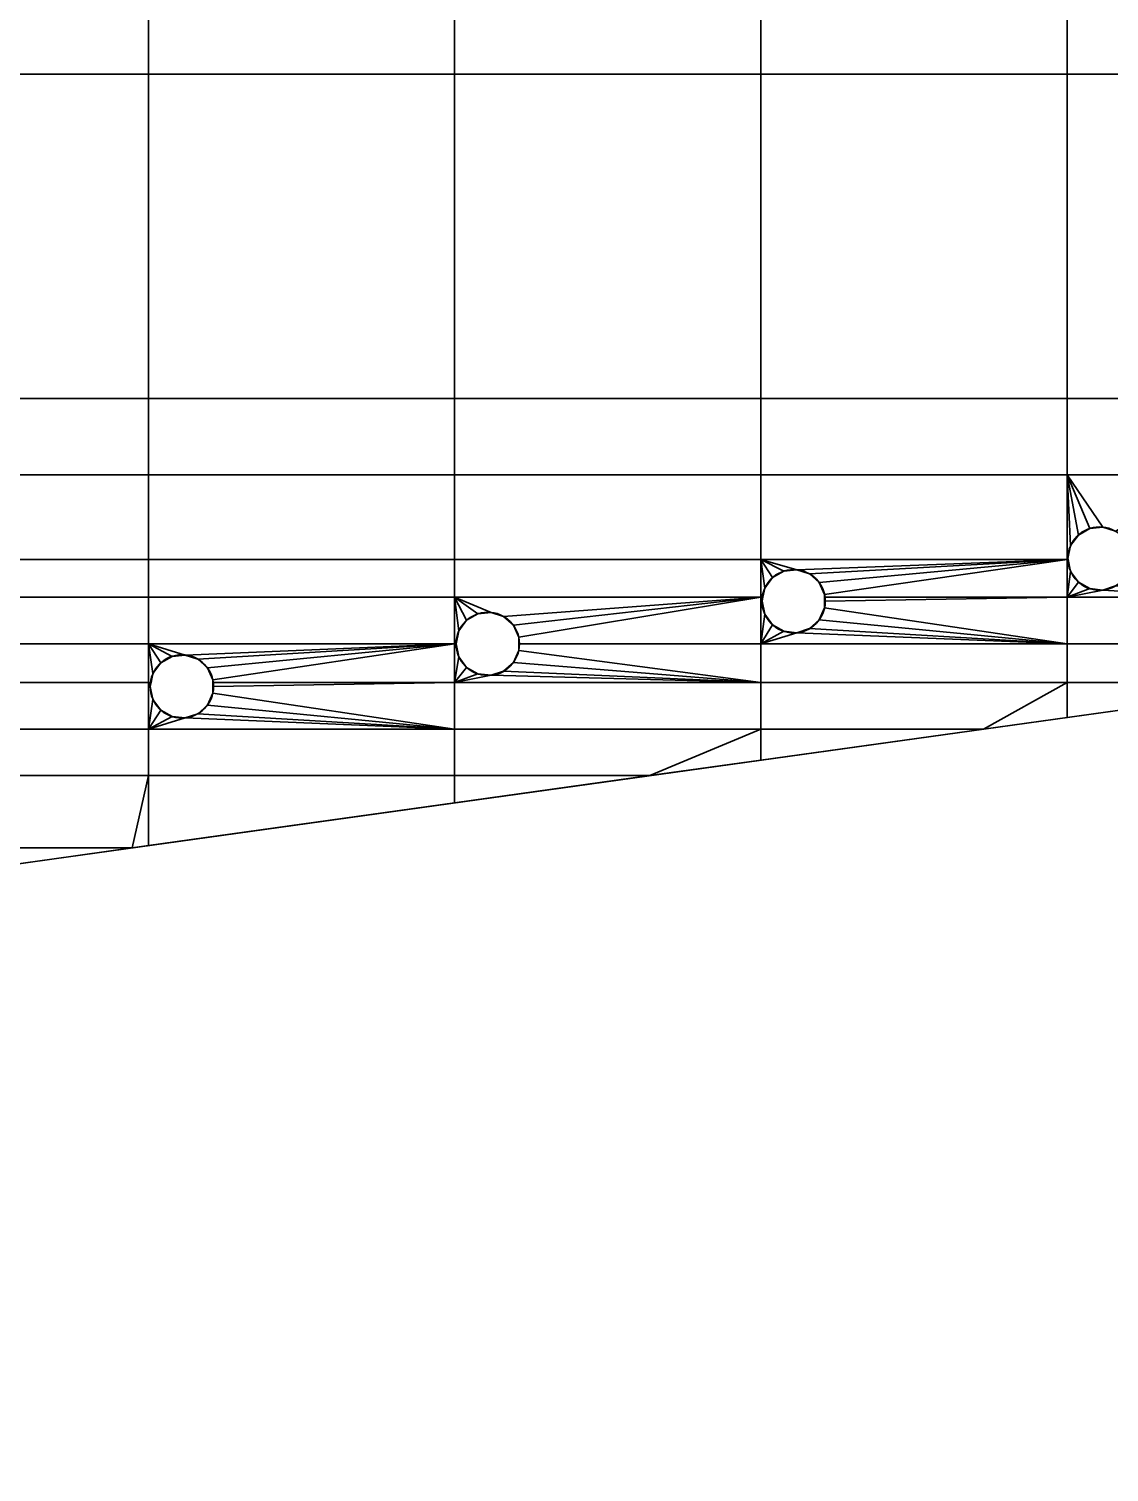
# Model space of a CAD drawing. Header units: millimetres. Extents: x 0 to 430, y 0 to 190.
# Drawn here: x 284.8 to 354.7, y 0.2 to 93.7 of the extents above; entities that cross this region are included whole.
import ezdxf

# ---------------------------------------------------------------- set-up
doc = ezdxf.new("R2010")
doc.units = ezdxf.units.MM
doc.layers.add('1', color=7, linetype='Continuous', true_color=0xffffff)

# ---------------------------------------------------------------- blocks, each defined once
blk = doc.blocks.new('UG_SURFACE_001')
at = {"layer": '1', "color": 252, "linetype": 'Continuous', "lineweight": 35}
for points in [[(292.497337, 95.571034, 3.5), (282.843173, 95.571034, 3.5), (282.843173, 90.742782, 3.5), (292.497337, 90.742782, 3.5)], [(292.497337, 90.742782, 1.5), (282.843173, 90.742782, 1.5), (282.843173, 95.571034, 1.5), (292.497337, 95.571034, 1.5)], [(312.326968, 95.571034, 3.5), (292.497337, 95.571034, 3.5), (292.497337, 90.742782, 3.5), (312.326968, 90.742782, 3.5)], [(312.326968, 90.742782, 1.5), (292.497337, 90.742782, 1.5), (292.497337, 95.571034, 1.5), (312.326968, 95.571034, 1.5)], [(332.156628, 95.571034, 3.5), (312.326968, 95.571034, 3.5), (312.326968, 90.742782, 3.5), (332.156628, 90.742782, 3.5)], [(332.156628, 90.742782, 1.5), (312.326968, 90.742782, 1.5), (312.326968, 95.571034, 1.5), (332.156628, 95.571034, 1.5)], [(351.986259, 95.571034, 3.5), (332.156628, 95.571034, 3.5), (332.156628, 90.742782, 3.5), (351.986259, 90.742782, 3.5)], [(351.986259, 90.742782, 1.5), (332.156628, 90.742782, 1.5), (332.156628, 95.571034, 1.5), (351.986259, 95.571034, 1.5)], [(361.911714, 95.571034, 3.5), (351.986259, 95.571034, 3.5), (351.986259, 90.742782, 3.5), (361.911714, 90.742782, 3.5)], [(361.911714, 90.742782, 1.5), (351.986259, 90.742782, 1.5), (351.986259, 95.571034, 1.5), (361.911714, 95.571034, 1.5)], [(292.497337, 90.742782, 3.5), (282.843173, 90.742782, 3.5), (282.843173, 69.739752, 3.5), (292.497337, 69.739752, 3.5)], [(292.497337, 69.739752, 1.5), (282.843173, 69.739752, 1.5), (282.843173, 90.742782, 1.5), (292.497337, 90.742782, 1.5)], [(312.326968, 90.742782, 3.5), (292.497337, 90.742782, 3.5), (292.497337, 69.739752, 3.5), (312.326968, 69.739752, 3.5)], [(312.326968, 69.739752, 1.5), (292.497337, 69.739752, 1.5), (292.497337, 90.742782, 1.5), (312.326968, 90.742782, 1.5)], [(332.156628, 90.742782, 3.5), (312.326968, 90.742782, 3.5), (312.326968, 69.739752, 3.5), (332.156628, 69.739752, 3.5)], [(332.156628, 69.739752, 1.5), (312.326968, 69.739752, 1.5), (312.326968, 90.742782, 1.5), (332.156628, 90.742782, 1.5)], [(351.986259, 90.742782, 3.5), (332.156628, 90.742782, 3.5), (332.156628, 69.739752, 3.5), (351.986259, 69.739752, 3.5)], [(351.986259, 69.739752, 1.5), (332.156628, 69.739752, 1.5), (332.156628, 90.742782, 1.5), (351.986259, 90.742782, 1.5)], [(361.911714, 90.742782, 3.5), (351.986259, 90.742782, 3.5), (351.986259, 69.739752, 3.5), (361.911714, 69.739752, 3.5)], [(361.911714, 69.739752, 1.5), (351.986259, 69.739752, 1.5), (351.986259, 90.742782, 1.5), (361.911714, 90.742782, 1.5)], [(292.497337, 69.739752, 3.5), (282.843173, 69.739752, 3.5), (282.843173, 64.802021, 3.5), (292.497337, 64.802021, 3.5)], [(292.497337, 64.802021, 1.5), (282.843173, 64.802021, 1.5), (282.843173, 69.739752, 1.5), (292.497337, 69.739752, 1.5)], [(312.326968, 69.739752, 3.5), (292.497337, 69.739752, 3.5), (292.497337, 64.802021, 3.5), (312.326968, 64.802021, 3.5)], [(312.326968, 64.802021, 1.5), (292.497337, 64.802021, 1.5), (292.497337, 69.739752, 1.5), (312.326968, 69.739752, 1.5)], [(332.156628, 69.739752, 3.5), (312.326968, 69.739752, 3.5), (312.326968, 64.802021, 3.5), (332.156628, 64.802021, 3.5)], [(332.156628, 64.802021, 1.5), (312.326968, 64.802021, 1.5), (312.326968, 69.739752, 1.5), (332.156628, 69.739752, 1.5)], [(351.986259, 69.739752, 3.5), (332.156628, 69.739752, 3.5), (332.156628, 64.802021, 3.5), (351.986259, 64.802021, 3.5)], [(351.986259, 64.802021, 1.5), (332.156628, 64.802021, 1.5), (332.156628, 69.739752, 1.5), (351.986259, 69.739752, 1.5)], [(361.911714, 69.739752, 3.5), (351.986259, 69.739752, 3.5), (351.986259, 64.802021, 3.5), (361.911714, 64.802021, 3.5)], [(361.911714, 64.802021, 1.5), (351.986259, 64.802021, 1.5), (351.986259, 69.739752, 1.5), (361.911714, 69.739752, 1.5)], [(292.497337, 64.802021, 3.5), (282.843173, 64.802021, 3.5), (282.843173, 59.30049, 3.5), (292.497337, 59.30049, 3.5)], [(292.497337, 59.30049, 1.5), (282.843173, 59.30049, 1.5), (282.843173, 64.802021, 1.5), (292.497337, 64.802021, 1.5)], [(312.326968, 64.802021, 3.5), (292.497337, 64.802021, 3.5), (292.497337, 59.30049, 3.5), (312.326968, 59.30049, 3.5)], [(312.326968, 59.30049, 1.5), (292.497337, 59.30049, 1.5), (292.497337, 64.802021, 1.5), (312.326968, 64.802021, 1.5)], [(332.156628, 64.802021, 3.5), (312.326968, 64.802021, 3.5), (312.326968, 59.30049, 3.5), (332.156628, 59.30049, 3.5)], [(332.156628, 59.30049, 1.5), (312.326968, 59.30049, 1.5), (312.326968, 64.802021, 1.5), (332.156628, 64.802021, 1.5)], [(351.986259, 64.802021, 3.5), (332.156628, 64.802021, 3.5), (332.156628, 59.30049, 3.5), (351.986259, 59.30049, 3.5)], [(351.986259, 59.30049, 1.5), (332.156628, 59.30049, 1.5), (332.156628, 64.802021, 1.5), (351.986259, 64.802021, 1.5)], [(351.986259, 64.802021, 3.5), (353.455335, 61.322983, 3.5), (354.303122, 61.412089, 3.5)], [(351.986259, 64.802021, 3.5), (352.216065, 60.207129, 3.5), (352.717102, 60.896765, 3.5)], [(354.303122, 61.412089, 3.5), (355.113834, 61.14867, 3.5), (361.911714, 64.802021, 3.5), (351.986259, 64.802021, 3.5)], [(351.986259, 64.802021, 3.5), (351.986259, 59.30049, 3.5), (352.038831, 59.373319, 3.5), (352.216065, 60.207129, 3.5)], [(352.717102, 60.896765, 3.5), (353.455335, 61.322983, 3.5), (351.986259, 64.802021, 3.5)], [(351.986259, 64.802021, 1.5), (353.455335, 61.322983, 1.5), (352.717102, 60.896765, 1.5)], [(351.986259, 64.802021, 1.5), (361.911714, 64.802021, 1.5), (355.113834, 61.14867, 1.5), (354.303122, 61.412089, 1.5)], [(352.717102, 60.896765, 1.5), (352.216065, 60.207129, 1.5), (351.986259, 64.802021, 1.5)], [(354.303122, 61.412089, 1.5), (353.455335, 61.322983, 1.5), (351.986259, 64.802021, 1.5)], [(352.216065, 60.207129, 1.5), (352.038831, 59.373319, 1.5), (351.986259, 59.30049, 1.5), (351.986259, 64.802021, 1.5)], [(352.717102, 60.896765, 1.5), (352.717102, 60.896765, 3.5), (352.216065, 60.207129, 3.5), (352.216065, 60.207129, 1.5)], [(353.455335, 61.322983, 1.5), (353.455335, 61.322983, 3.5), (352.717102, 60.896765, 3.5), (352.717102, 60.896765, 1.5)], [(354.303122, 61.412089, 1.5), (354.303122, 61.412089, 3.5), (353.455335, 61.322983, 3.5), (353.455335, 61.322983, 1.5)], [(355.113834, 61.14867, 1.5), (355.113834, 61.14867, 3.5), (354.303122, 61.412089, 3.5), (354.303122, 61.412089, 1.5)], [(352.216065, 60.207129, 1.5), (352.216065, 60.207129, 3.5), (352.038831, 59.373319, 3.5), (352.038831, 59.373319, 1.5)], [(292.497337, 59.30049, 3.5), (282.843173, 59.30049, 3.5), (282.843173, 56.87429, 3.5), (292.497337, 56.87429, 3.5)], [(292.497337, 56.87429, 1.5), (282.843173, 56.87429, 1.5), (282.843173, 59.30049, 1.5), (292.497337, 59.30049, 1.5)], [(312.326968, 59.30049, 3.5), (292.497337, 59.30049, 3.5), (292.497337, 56.87429, 3.5), (312.326968, 56.87429, 3.5)], [(312.326968, 56.87429, 1.5), (292.497337, 56.87429, 1.5), (292.497337, 59.30049, 1.5), (312.326968, 59.30049, 1.5)], [(332.156628, 59.30049, 3.5), (312.326968, 59.30049, 3.5), (312.326968, 56.87429, 3.5), (332.156628, 56.87429, 3.5)], [(332.156628, 56.87429, 1.5), (312.326968, 56.87429, 1.5), (312.326968, 59.30049, 1.5), (332.156628, 59.30049, 1.5)], [(351.986259, 59.30049, 3.5), (332.156628, 59.30049, 3.5), (334.49477, 58.650058, 3.5)], [(332.156628, 59.30049, 3.5), (333.646983, 58.560953, 3.5), (334.49477, 58.650058, 3.5)], [(332.156628, 59.30049, 3.5), (332.407713, 57.445098, 3.5), (332.90875, 58.134735, 3.5)], [(332.156628, 59.30049, 3.5), (332.156628, 56.87429, 3.5), (332.286388, 56.87429, 3.5), (332.407713, 57.445098, 3.5)], [(332.90875, 58.134735, 3.5), (333.646983, 58.560953, 3.5), (332.156628, 59.30049, 3.5)], [(332.156628, 59.30049, 1.5), (333.646983, 58.560953, 1.5), (332.90875, 58.134735, 1.5)], [(334.49477, 58.650058, 1.5), (332.156628, 59.30049, 1.5), (351.986259, 59.30049, 1.5)], [(332.90875, 58.134735, 1.5), (332.407713, 57.445098, 1.5), (332.156628, 59.30049, 1.5)], [(334.49477, 58.650058, 1.5), (333.646983, 58.560953, 1.5), (332.156628, 59.30049, 1.5)], [(332.407713, 57.445098, 1.5), (332.286388, 56.87429, 1.5), (332.156628, 56.87429, 1.5), (332.156628, 59.30049, 1.5)], [(334.49477, 58.650058, 3.5), (335.305482, 58.386639, 3.5), (351.986259, 59.30049, 3.5)], [(351.986259, 59.30049, 1.5), (335.305482, 58.386639, 1.5), (334.49477, 58.650058, 1.5)], [(335.305482, 58.386639, 3.5), (335.93896, 57.816248, 3.5), (351.986259, 59.30049, 3.5)], [(351.986259, 59.30049, 1.5), (335.93896, 57.816248, 1.5), (335.305482, 58.386639, 1.5)], [(351.986259, 59.30049, 3.5), (335.93896, 57.816248, 3.5), (336.285681, 57.037506, 3.5)], [(336.285681, 57.037506, 1.5), (335.93896, 57.816248, 1.5), (351.986259, 59.30049, 1.5)], [(336.285681, 57.037506, 3.5), (336.285681, 56.87429, 3.5), (351.986259, 56.87429, 3.5), (351.986259, 59.30049, 3.5)], [(351.986259, 59.30049, 1.5), (351.986259, 56.87429, 1.5), (336.302817, 56.87429, 1.5), (336.285681, 57.037506, 1.5)], [(351.986259, 59.30049, 3.5), (352.054328, 59.30049, 3.5), (352.038831, 59.373319, 3.5)], [(352.038831, 59.373319, 1.5), (352.054328, 59.30049, 1.5), (351.986259, 59.30049, 1.5)], [(352.216065, 58.53951, 3.5), (352.054328, 59.30049, 3.5), (351.986259, 59.30049, 3.5), (351.986259, 56.87429, 3.5)], [(351.986259, 56.87429, 1.5), (351.986259, 59.30049, 1.5), (352.054328, 59.30049, 1.5), (352.216065, 58.53951, 1.5)], [(352.054328, 59.30049, 1.5), (352.038831, 59.373319, 1.5), (352.038831, 59.373319, 3.5), (352.054328, 59.30049, 3.5)], [(352.054328, 59.30049, 3.5), (352.216065, 58.53951, 3.5), (352.216065, 58.53951, 1.5), (352.054328, 59.30049, 1.5)], [(332.90875, 58.134735, 1.5), (332.90875, 58.134735, 3.5), (332.407713, 57.445098, 3.5), (332.407713, 57.445098, 1.5)], [(333.646983, 58.560953, 1.5), (333.646983, 58.560953, 3.5), (332.90875, 58.134735, 3.5), (332.90875, 58.134735, 1.5)], [(334.49477, 58.650058, 1.5), (334.49477, 58.650058, 3.5), (333.646983, 58.560953, 3.5), (333.646983, 58.560953, 1.5)], [(335.305482, 58.386639, 1.5), (335.305482, 58.386639, 3.5), (334.49477, 58.650058, 3.5), (334.49477, 58.650058, 1.5)], [(335.93896, 57.816248, 1.5), (335.93896, 57.816248, 3.5), (335.305482, 58.386639, 3.5), (335.305482, 58.386639, 1.5)], [(352.717102, 57.849873, 3.5), (352.216065, 58.53951, 3.5), (351.986259, 56.87429, 3.5)], [(351.986259, 56.87429, 1.5), (352.216065, 58.53951, 1.5), (352.717102, 57.849873, 1.5)], [(352.216065, 58.53951, 1.5), (352.216065, 58.53951, 3.5), (352.717102, 57.849873, 3.5), (352.717102, 57.849873, 1.5)], [(332.286388, 56.87429, 1.5), (332.407713, 57.445098, 1.5), (332.407713, 57.445098, 3.5), (332.286388, 56.87429, 3.5)], [(336.285681, 57.037506, 1.5), (336.285681, 57.037506, 3.5), (335.93896, 57.816248, 3.5), (335.93896, 57.816248, 1.5)], [(336.302817, 56.87429, 1.5), (336.285681, 56.87429, 3.5), (336.285681, 57.037506, 3.5)], [(336.285681, 57.037506, 3.5), (336.285681, 57.037506, 1.5), (336.302817, 56.87429, 1.5)], [(351.986259, 56.87429, 3.5), (353.455335, 57.423651, 3.5), (352.717102, 57.849873, 3.5)], [(352.717102, 57.849873, 1.5), (353.455335, 57.423651, 1.5), (351.986259, 56.87429, 1.5)], [(354.303122, 57.33455, 3.5), (353.455335, 57.423651, 3.5), (351.986259, 56.87429, 3.5)], [(351.986259, 56.87429, 1.5), (353.455335, 57.423651, 1.5), (354.303122, 57.33455, 1.5)], [(351.986259, 56.87429, 3.5), (361.911714, 56.87429, 3.5), (354.303122, 57.33455, 3.5)], [(354.303122, 57.33455, 1.5), (361.911714, 56.87429, 1.5), (351.986259, 56.87429, 1.5)], [(352.717102, 57.849873, 1.5), (352.717102, 57.849873, 3.5), (353.455335, 57.423651, 3.5), (353.455335, 57.423651, 1.5)], [(353.455335, 57.423651, 1.5), (353.455335, 57.423651, 3.5), (354.303122, 57.33455, 3.5), (354.303122, 57.33455, 1.5)], [(361.911714, 56.87429, 3.5), (355.113834, 57.597965, 3.5), (354.303122, 57.33455, 3.5)], [(354.303122, 57.33455, 1.5), (355.113834, 57.597965, 1.5), (361.911714, 56.87429, 1.5)], [(354.303122, 57.33455, 1.5), (354.303122, 57.33455, 3.5), (355.113834, 57.597965, 3.5), (355.113834, 57.597965, 1.5)], [(292.497337, 56.87429, 3.5), (282.843173, 56.87429, 3.5), (282.843173, 53.849254, 3.5), (292.497337, 53.849254, 3.5)], [(292.497337, 53.849254, 1.5), (282.843173, 53.849254, 1.5), (282.843173, 56.87429, 1.5), (292.497337, 56.87429, 1.5)], [(312.326968, 56.87429, 3.5), (292.497337, 56.87429, 3.5), (292.497337, 53.849254, 3.5), (312.326968, 53.849254, 3.5)], [(312.326968, 53.849254, 1.5), (292.497337, 53.849254, 1.5), (292.497337, 56.87429, 1.5), (312.326968, 56.87429, 1.5)], [(312.326968, 56.87429, 3.5), (313.838631, 55.798922, 3.5), (314.686388, 55.888027, 3.5)], [(312.326968, 56.87429, 3.5), (312.599331, 54.683067, 3.5), (313.100398, 55.372704, 3.5)], [(314.686388, 55.888027, 3.5), (315.4971, 55.624608, 3.5), (332.156628, 56.87429, 3.5), (312.326968, 56.87429, 3.5)], [(312.326968, 56.87429, 3.5), (312.326968, 53.849254, 3.5), (312.422097, 53.849254, 3.5), (312.599331, 54.683067, 3.5)], [(313.100398, 55.372704, 3.5), (313.838631, 55.798922, 3.5), (312.326968, 56.87429, 3.5)], [(312.326968, 56.87429, 1.5), (313.838631, 55.798922, 1.5), (313.100398, 55.372704, 1.5)], [(312.326968, 56.87429, 1.5), (332.156628, 56.87429, 1.5), (315.4971, 55.624608, 1.5), (314.686388, 55.888027, 1.5)], [(313.100398, 55.372704, 1.5), (312.599331, 54.683067, 1.5), (312.326968, 56.87429, 1.5)], [(314.686388, 55.888027, 1.5), (313.838631, 55.798922, 1.5), (312.326968, 56.87429, 1.5)], [(312.599331, 54.683067, 1.5), (312.422097, 53.849254, 1.5), (312.326968, 53.849254, 1.5), (312.326968, 56.87429, 1.5)], [(332.156628, 56.87429, 3.5), (315.4971, 55.624608, 3.5), (316.130608, 55.054214, 3.5)], [(316.130608, 55.054214, 1.5), (315.4971, 55.624608, 1.5), (332.156628, 56.87429, 1.5)], [(316.130608, 55.054214, 3.5), (316.477299, 54.275475, 3.5), (332.156628, 56.87429, 3.5)], [(316.477299, 54.275475, 1.5), (316.130608, 55.054214, 1.5), (332.156628, 56.87429, 1.5)], [(316.477299, 54.275475, 3.5), (316.477299, 53.849254, 3.5), (332.156628, 53.849254, 3.5), (332.156628, 56.87429, 3.5)], [(332.156628, 56.87429, 1.5), (332.156628, 53.849254, 1.5), (316.522121, 53.849254, 1.5), (316.477299, 54.275475, 1.5)], [(332.156628, 56.87429, 3.5), (332.156628, 53.849254, 3.5), (332.407713, 55.777475, 3.5), (332.230479, 56.611288, 3.5)], [(332.230479, 56.611288, 3.5), (332.286388, 56.87429, 3.5), (332.156628, 56.87429, 3.5)], [(332.156628, 56.87429, 1.5), (332.286388, 56.87429, 1.5), (332.230479, 56.611288, 1.5)], [(332.230479, 56.611288, 1.5), (332.407713, 55.777475, 1.5), (332.156628, 53.849254, 1.5), (332.156628, 56.87429, 1.5)], [(332.286388, 56.87429, 3.5), (332.230479, 56.611288, 3.5), (332.230479, 56.611288, 1.5), (332.286388, 56.87429, 1.5)], [(332.230479, 56.611288, 1.5), (332.230479, 56.611288, 3.5), (332.407713, 55.777475, 3.5), (332.407713, 55.777475, 1.5)], [(336.285681, 56.185067, 3.5), (335.93896, 55.406328, 3.5), (351.986259, 53.849254, 3.5)], [(351.986259, 53.849254, 1.5), (335.93896, 55.406328, 1.5), (336.285681, 56.185067, 1.5)], [(335.93896, 55.406328, 1.5), (335.93896, 55.406328, 3.5), (336.285681, 56.185067, 3.5), (336.285681, 56.185067, 1.5)], [(351.986259, 53.849254, 3.5), (351.986259, 56.87429, 3.5), (336.285681, 56.87429, 3.5), (336.285681, 56.185067, 3.5)], [(351.986259, 56.87429, 1.5), (351.986259, 53.849254, 1.5), (336.285681, 56.185067, 1.5), (336.330473, 56.611288, 1.5)], [(336.285681, 56.185067, 3.5), (336.285681, 56.87429, 3.5), (336.330473, 56.611288, 1.5)], [(336.285681, 56.87429, 3.5), (336.302817, 56.87429, 1.5), (336.330473, 56.611288, 1.5)], [(336.330473, 56.611288, 1.5), (336.285681, 56.185067, 1.5), (336.285681, 56.185067, 3.5)], [(336.330473, 56.611288, 1.5), (336.302817, 56.87429, 1.5), (351.986259, 56.87429, 1.5)], [(361.911714, 56.87429, 3.5), (351.986259, 56.87429, 3.5), (351.986259, 53.849254, 3.5), (361.911714, 53.849254, 3.5)], [(361.911714, 53.849254, 1.5), (351.986259, 53.849254, 1.5), (351.986259, 56.87429, 1.5), (361.911714, 56.87429, 1.5)], [(313.100398, 55.372704, 1.5), (313.100398, 55.372704, 3.5), (312.599331, 54.683067, 3.5), (312.599331, 54.683067, 1.5)], [(313.838631, 55.798922, 1.5), (313.838631, 55.798922, 3.5), (313.100398, 55.372704, 3.5), (313.100398, 55.372704, 1.5)], [(314.686388, 55.888027, 1.5), (314.686388, 55.888027, 3.5), (313.838631, 55.798922, 3.5), (313.838631, 55.798922, 1.5)], [(315.4971, 55.624608, 1.5), (315.4971, 55.624608, 3.5), (314.686388, 55.888027, 3.5), (314.686388, 55.888027, 1.5)], [(316.130608, 55.054214, 1.5), (316.130608, 55.054214, 3.5), (315.4971, 55.624608, 3.5), (315.4971, 55.624608, 1.5)], [(332.90875, 55.087842, 3.5), (332.407713, 55.777475, 3.5), (332.156628, 53.849254, 3.5)], [(332.156628, 53.849254, 1.5), (332.407713, 55.777475, 1.5), (332.90875, 55.087842, 1.5)], [(332.407713, 55.777475, 1.5), (332.407713, 55.777475, 3.5), (332.90875, 55.087842, 3.5), (332.90875, 55.087842, 1.5)], [(351.986259, 53.849254, 3.5), (335.93896, 55.406328, 3.5), (335.305482, 54.835934, 3.5)], [(335.305482, 54.835934, 1.5), (335.93896, 55.406328, 1.5), (351.986259, 53.849254, 1.5)], [(335.305482, 54.835934, 1.5), (335.305482, 54.835934, 3.5), (335.93896, 55.406328, 3.5), (335.93896, 55.406328, 1.5)], [(312.599331, 54.683067, 1.5), (312.599331, 54.683067, 3.5), (312.422097, 53.849254, 3.5), (312.422097, 53.849254, 1.5)], [(316.477299, 54.275475, 1.5), (316.477299, 54.275475, 3.5), (316.130608, 55.054214, 3.5), (316.130608, 55.054214, 1.5)], [(316.522121, 53.849254, 1.5), (316.477299, 53.849254, 3.5), (316.477299, 54.275475, 3.5)], [(316.477299, 54.275475, 3.5), (316.477299, 54.275475, 1.5), (316.522121, 53.849254, 1.5)], [(332.156628, 53.849254, 3.5), (333.646983, 54.66162, 3.5), (332.90875, 55.087842, 3.5)], [(332.90875, 55.087842, 1.5), (333.646983, 54.66162, 1.5), (332.156628, 53.849254, 1.5)], [(334.49477, 54.572519, 3.5), (333.646983, 54.66162, 3.5), (332.156628, 53.849254, 3.5)], [(332.156628, 53.849254, 1.5), (333.646983, 54.66162, 1.5), (334.49477, 54.572519, 1.5)], [(334.49477, 54.572519, 3.5), (332.156628, 53.849254, 3.5), (351.986259, 53.849254, 3.5)], [(351.986259, 53.849254, 1.5), (332.156628, 53.849254, 1.5), (334.49477, 54.572519, 1.5)], [(332.90875, 55.087842, 1.5), (332.90875, 55.087842, 3.5), (333.646983, 54.66162, 3.5), (333.646983, 54.66162, 1.5)], [(333.646983, 54.66162, 1.5), (333.646983, 54.66162, 3.5), (334.49477, 54.572519, 3.5), (334.49477, 54.572519, 1.5)], [(351.986259, 53.849254, 3.5), (335.305482, 54.835934, 3.5), (334.49477, 54.572519, 3.5)], [(334.49477, 54.572519, 1.5), (335.305482, 54.835934, 1.5), (351.986259, 53.849254, 1.5)], [(334.49477, 54.572519, 1.5), (334.49477, 54.572519, 3.5), (335.305482, 54.835934, 3.5), (335.305482, 54.835934, 1.5)], [(292.497337, 53.849254, 3.5), (282.843173, 53.849254, 3.5), (282.843173, 51.337224, 3.5), (292.497337, 51.337224, 3.5)], [(292.497337, 51.337224, 1.5), (282.843173, 51.337224, 1.5), (282.843173, 53.849254, 1.5), (292.497337, 53.849254, 1.5)], [(312.326968, 53.849254, 3.5), (292.497337, 53.849254, 3.5), (294.878036, 53.125992, 3.5)], [(292.497337, 53.849254, 3.5), (294.030249, 53.036891, 3.5), (294.878036, 53.125992, 3.5)], [(292.497337, 53.849254, 3.5), (292.790979, 51.921032, 3.5), (293.292046, 52.610669, 3.5)], [(293.292046, 52.610669, 3.5), (294.030249, 53.036891, 3.5), (292.497337, 53.849254, 3.5)], [(292.497337, 53.849254, 3.5), (292.497337, 51.337224, 3.5), (292.666882, 51.337224, 3.5), (292.790979, 51.921032, 3.5)], [(294.878036, 53.125992, 1.5), (292.497337, 53.849254, 1.5), (312.326968, 53.849254, 1.5)], [(292.497337, 53.849254, 1.5), (294.030249, 53.036891, 1.5), (293.292046, 52.610669, 1.5)], [(294.878036, 53.125992, 1.5), (294.030249, 53.036891, 1.5), (292.497337, 53.849254, 1.5)], [(293.292046, 52.610669, 1.5), (292.790979, 51.921032, 1.5), (292.497337, 53.849254, 1.5)], [(292.790979, 51.921032, 1.5), (292.666882, 51.337224, 1.5), (292.497337, 51.337224, 1.5), (292.497337, 53.849254, 1.5)], [(294.878036, 53.125992, 3.5), (295.688748, 52.862577, 3.5), (312.326968, 53.849254, 3.5)], [(312.326968, 53.849254, 1.5), (295.688748, 52.862577, 1.5), (294.878036, 53.125992, 1.5)], [(295.688748, 52.862577, 3.5), (296.322227, 52.292183, 3.5), (312.326968, 53.849254, 3.5)], [(312.326968, 53.849254, 1.5), (296.322227, 52.292183, 1.5), (295.688748, 52.862577, 1.5)], [(312.326968, 53.849254, 3.5), (296.322227, 52.292183, 3.5), (296.668947, 51.513445, 3.5)], [(296.668947, 51.513445, 1.5), (296.322227, 52.292183, 1.5), (312.326968, 53.849254, 1.5)], [(296.668947, 51.513445, 3.5), (296.668947, 51.337224, 3.5), (312.326968, 51.337224, 3.5), (312.326968, 53.849254, 3.5)], [(312.326968, 53.849254, 1.5), (312.326968, 51.337224, 1.5), (296.687484, 51.337224, 1.5), (296.668947, 51.513445, 1.5)], [(312.599331, 53.015444, 3.5), (312.422097, 53.849254, 3.5), (312.326968, 53.849254, 3.5), (312.326968, 51.337224, 3.5)], [(312.326968, 51.337224, 1.5), (312.326968, 53.849254, 1.5), (312.422097, 53.849254, 1.5), (312.599331, 53.015444, 1.5)], [(312.422097, 53.849254, 1.5), (312.422097, 53.849254, 3.5), (312.599331, 53.015444, 3.5), (312.599331, 53.015444, 1.5)], [(332.156628, 51.337224, 3.5), (316.477299, 53.423036, 3.5), (316.130608, 52.644297, 3.5)], [(332.156628, 51.337224, 1.5), (316.130608, 52.644297, 1.5), (316.477299, 53.423036, 1.5)], [(316.130608, 52.644297, 1.5), (316.130608, 52.644297, 3.5), (316.477299, 53.423036, 3.5), (316.477299, 53.423036, 1.5)], [(332.156628, 51.337224, 3.5), (332.156628, 53.849254, 3.5), (316.477299, 53.849254, 3.5), (316.477299, 53.423036, 3.5)], [(316.477299, 53.423036, 1.5), (316.522121, 53.849254, 1.5), (332.156628, 53.849254, 1.5), (332.156628, 51.337224, 1.5)], [(316.522121, 53.849254, 1.5), (316.477299, 53.423036, 1.5), (316.477299, 53.423036, 3.5)], [(316.477299, 53.423036, 3.5), (316.477299, 53.849254, 3.5), (316.522121, 53.849254, 1.5)], [(351.986259, 53.849254, 3.5), (332.156628, 53.849254, 3.5), (332.156628, 51.337224, 3.5), (351.986259, 51.337224, 3.5)], [(351.986259, 51.337224, 1.5), (332.156628, 51.337224, 1.5), (332.156628, 53.849254, 1.5), (351.986259, 53.849254, 1.5)], [(361.911714, 53.849254, 3.5), (351.986259, 53.849254, 3.5), (351.986259, 51.337224, 3.5), (361.911714, 51.337224, 3.5)], [(361.911714, 51.337224, 1.5), (351.986259, 51.337224, 1.5), (351.986259, 53.849254, 1.5), (361.911714, 53.849254, 1.5)], [(293.292046, 52.610669, 1.5), (293.292046, 52.610669, 3.5), (292.790979, 51.921032, 3.5), (292.790979, 51.921032, 1.5)], [(294.030249, 53.036891, 1.5), (294.030249, 53.036891, 3.5), (293.292046, 52.610669, 3.5), (293.292046, 52.610669, 1.5)], [(294.878036, 53.125992, 1.5), (294.878036, 53.125992, 3.5), (294.030249, 53.036891, 3.5), (294.030249, 53.036891, 1.5)], [(295.688748, 52.862577, 1.5), (295.688748, 52.862577, 3.5), (294.878036, 53.125992, 3.5), (294.878036, 53.125992, 1.5)], [(296.322227, 52.292183, 1.5), (296.322227, 52.292183, 3.5), (295.688748, 52.862577, 3.5), (295.688748, 52.862577, 1.5)], [(313.100398, 52.325808, 3.5), (312.599331, 53.015444, 3.5), (312.326968, 51.337224, 3.5)], [(312.326968, 51.337224, 1.5), (312.599331, 53.015444, 1.5), (313.100398, 52.325808, 1.5)], [(312.599331, 53.015444, 1.5), (312.599331, 53.015444, 3.5), (313.100398, 52.325808, 3.5), (313.100398, 52.325808, 1.5)], [(316.130608, 52.644297, 3.5), (315.4971, 52.073903, 3.5), (332.156628, 51.337224, 3.5)], [(332.156628, 51.337224, 1.5), (315.4971, 52.073903, 1.5), (316.130608, 52.644297, 1.5)], [(315.4971, 52.073903, 1.5), (315.4971, 52.073903, 3.5), (316.130608, 52.644297, 3.5), (316.130608, 52.644297, 1.5)], [(292.666882, 51.337224, 1.5), (292.790979, 51.921032, 1.5), (292.790979, 51.921032, 3.5), (292.666882, 51.337224, 3.5)], [(296.668947, 51.513445, 1.5), (296.668947, 51.513445, 3.5), (296.322227, 52.292183, 3.5), (296.322227, 52.292183, 1.5)], [(296.687484, 51.337224, 1.5), (296.668947, 51.337224, 3.5), (296.668947, 51.513445, 3.5)], [(296.668947, 51.513445, 3.5), (296.668947, 51.513445, 1.5), (296.687484, 51.337224, 1.5)], [(312.326968, 51.337224, 3.5), (313.838631, 51.89959, 3.5), (313.100398, 52.325808, 3.5)], [(313.100398, 52.325808, 1.5), (313.838631, 51.89959, 1.5), (312.326968, 51.337224, 1.5)], [(314.686388, 51.810484, 3.5), (313.838631, 51.89959, 3.5), (312.326968, 51.337224, 3.5)], [(312.326968, 51.337224, 1.5), (313.838631, 51.89959, 1.5), (314.686388, 51.810484, 1.5)], [(312.326968, 51.337224, 3.5), (332.156628, 51.337224, 3.5), (314.686388, 51.810484, 3.5)], [(314.686388, 51.810484, 1.5), (332.156628, 51.337224, 1.5), (312.326968, 51.337224, 1.5)], [(313.100398, 52.325808, 1.5), (313.100398, 52.325808, 3.5), (313.838631, 51.89959, 3.5), (313.838631, 51.89959, 1.5)], [(313.838631, 51.89959, 1.5), (313.838631, 51.89959, 3.5), (314.686388, 51.810484, 3.5), (314.686388, 51.810484, 1.5)], [(332.156628, 51.337224, 3.5), (315.4971, 52.073903, 3.5), (314.686388, 51.810484, 3.5)], [(314.686388, 51.810484, 1.5), (315.4971, 52.073903, 1.5), (332.156628, 51.337224, 1.5)], [(314.686388, 51.810484, 1.5), (314.686388, 51.810484, 3.5), (315.4971, 52.073903, 3.5), (315.4971, 52.073903, 1.5)], [(292.497337, 51.337224, 3.5), (282.843173, 51.337224, 3.5), (282.843173, 48.325192, 3.5), (292.497337, 48.325192, 3.5)], [(292.497337, 48.325192, 1.5), (282.843173, 48.325192, 1.5), (282.843173, 51.337224, 1.5), (292.497337, 51.337224, 1.5)], [(292.790979, 50.253414, 3.5), (292.613745, 51.087223, 3.5), (292.497337, 51.337224, 3.5), (292.497337, 48.325192, 3.5)], [(292.613745, 51.087223, 3.5), (292.666882, 51.337224, 3.5), (292.497337, 51.337224, 3.5)], [(292.497337, 48.325192, 1.5), (292.497337, 51.337224, 1.5), (292.613745, 51.087223, 1.5), (292.790979, 50.253414, 1.5)], [(292.497337, 51.337224, 1.5), (292.666882, 51.337224, 1.5), (292.613745, 51.087223, 1.5)], [(292.666882, 51.337224, 3.5), (292.613745, 51.087223, 3.5), (292.613745, 51.087223, 1.5), (292.666882, 51.337224, 1.5)], [(292.613745, 51.087223, 1.5), (292.613745, 51.087223, 3.5), (292.790979, 50.253414, 3.5), (292.790979, 50.253414, 1.5)], [(296.668947, 50.661005, 3.5), (296.322227, 49.882263, 3.5), (312.326968, 48.325192, 3.5)], [(312.326968, 48.325192, 1.5), (296.322227, 49.882263, 1.5), (296.668947, 50.661005, 1.5)], [(296.322227, 49.882263, 1.5), (296.322227, 49.882263, 3.5), (296.668947, 50.661005, 3.5), (296.668947, 50.661005, 1.5)], [(312.326968, 48.325192, 3.5), (312.326968, 51.337224, 3.5), (296.668947, 51.337224, 3.5), (296.668947, 50.661005, 3.5)], [(312.326968, 51.337224, 1.5), (312.326968, 48.325192, 1.5), (296.668947, 50.661005, 1.5), (296.71374, 51.087223, 1.5)], [(296.668947, 50.661005, 3.5), (296.668947, 51.337224, 3.5), (296.71374, 51.087223, 1.5)], [(296.668947, 51.337224, 3.5), (296.687484, 51.337224, 1.5), (296.71374, 51.087223, 1.5)], [(296.71374, 51.087223, 1.5), (296.668947, 50.661005, 1.5), (296.668947, 50.661005, 3.5)], [(296.71374, 51.087223, 1.5), (296.687484, 51.337224, 1.5), (312.326968, 51.337224, 1.5)], [(332.156628, 51.337224, 3.5), (312.326968, 51.337224, 3.5), (312.326968, 48.325192, 3.5), (332.156628, 48.325192, 3.5)], [(332.156628, 48.325192, 1.5), (312.326968, 48.325192, 1.5), (312.326968, 51.337224, 1.5), (332.156628, 51.337224, 1.5)], [(351.986259, 51.337224, 3.5), (332.156628, 51.337224, 3.5), (332.156628, 48.325192, 3.5), (346.572012, 48.325192, 3.5)], [(346.572012, 48.325192, 1.5), (332.156628, 48.325192, 1.5), (332.156628, 51.337224, 1.5), (351.986259, 51.337224, 1.5)], [(346.572012, 48.325192, 3.5), (351.986259, 49.080141, 3.5), (351.986259, 51.337224, 3.5)], [(351.986259, 51.337224, 1.5), (351.986259, 49.080141, 1.5), (346.572012, 48.325192, 1.5)], [(361.911714, 50.464123, 3.5), (361.911714, 51.337224, 3.5), (351.986259, 51.337224, 3.5), (351.986259, 49.080141, 3.5)], [(351.986259, 49.080141, 1.5), (351.986259, 51.337224, 1.5), (361.911714, 51.337224, 1.5), (361.911714, 50.464123, 1.5)], [(293.292046, 49.563777, 3.5), (292.790979, 50.253414, 3.5), (292.497337, 48.325192, 3.5)], [(292.497337, 48.325192, 1.5), (292.790979, 50.253414, 1.5), (293.292046, 49.563777, 1.5)], [(292.497337, 48.325192, 3.5), (294.030249, 49.137559, 3.5), (293.292046, 49.563777, 3.5)], [(293.292046, 49.563777, 1.5), (294.030249, 49.137559, 1.5), (292.497337, 48.325192, 1.5)], [(292.790979, 50.253414, 1.5), (292.790979, 50.253414, 3.5), (293.292046, 49.563777, 3.5), (293.292046, 49.563777, 1.5)], [(293.292046, 49.563777, 1.5), (293.292046, 49.563777, 3.5), (294.030249, 49.137559, 3.5), (294.030249, 49.137559, 1.5)], [(312.326968, 48.325192, 3.5), (296.322227, 49.882263, 3.5), (295.688748, 49.311873, 3.5)], [(295.688748, 49.311873, 1.5), (296.322227, 49.882263, 1.5), (312.326968, 48.325192, 1.5)], [(295.688748, 49.311873, 1.5), (295.688748, 49.311873, 3.5), (296.322227, 49.882263, 3.5), (296.322227, 49.882263, 1.5)], [(351.986259, 49.080141, 1.5), (361.911714, 50.464123, 1.5), (361.911714, 50.464123, 3.5), (351.986259, 49.080141, 3.5)], [(294.878036, 49.048454, 3.5), (294.030249, 49.137559, 3.5), (292.497337, 48.325192, 3.5)], [(292.497337, 48.325192, 1.5), (294.030249, 49.137559, 1.5), (294.878036, 49.048454, 1.5)], [(294.878036, 49.048454, 3.5), (292.497337, 48.325192, 3.5), (312.326968, 48.325192, 3.5)], [(312.326968, 48.325192, 1.5), (292.497337, 48.325192, 1.5), (294.878036, 49.048454, 1.5)], [(294.030249, 49.137559, 1.5), (294.030249, 49.137559, 3.5), (294.878036, 49.048454, 3.5), (294.878036, 49.048454, 1.5)], [(312.326968, 48.325192, 3.5), (295.688748, 49.311873, 3.5), (294.878036, 49.048454, 3.5)], [(294.878036, 49.048454, 1.5), (295.688748, 49.311873, 1.5), (312.326968, 48.325192, 1.5)], [(294.878036, 49.048454, 1.5), (294.878036, 49.048454, 3.5), (295.688748, 49.311873, 3.5), (295.688748, 49.311873, 1.5)], [(346.572012, 48.325192, 1.5), (351.986259, 49.080141, 1.5), (351.986259, 49.080141, 3.5), (346.572012, 48.325192, 3.5)], [(292.497337, 48.325192, 3.5), (282.843173, 48.325192, 3.5), (282.843173, 45.313161, 3.5), (292.497337, 45.313161, 3.5)], [(292.497337, 45.313161, 1.5), (282.843173, 45.313161, 1.5), (282.843173, 48.325192, 1.5), (292.497337, 48.325192, 1.5)], [(312.326968, 48.325192, 3.5), (292.497337, 48.325192, 3.5), (292.497337, 45.313161, 3.5), (312.326968, 45.313161, 3.5)], [(312.326968, 45.313161, 1.5), (292.497337, 45.313161, 1.5), (292.497337, 48.325192, 1.5), (312.326968, 48.325192, 1.5)], [(332.156628, 48.325192, 3.5), (312.326968, 48.325192, 3.5), (312.326968, 45.313161, 3.5), (324.970752, 45.313161, 3.5)], [(324.970752, 45.313161, 1.5), (312.326968, 45.313161, 1.5), (312.326968, 48.325192, 1.5), (332.156628, 48.325192, 1.5)], [(324.970752, 45.313161, 3.5), (332.156628, 46.315141, 3.5), (332.156628, 48.325192, 3.5)], [(332.156628, 48.325192, 1.5), (332.156628, 46.315141, 1.5), (324.970752, 45.313161, 1.5)], [(346.572012, 48.325192, 3.5), (332.156628, 48.325192, 3.5), (332.156628, 46.315141, 3.5)], [(332.156628, 46.315141, 1.5), (332.156628, 48.325192, 1.5), (346.572012, 48.325192, 1.5)], [(332.156628, 46.315141, 1.5), (346.572012, 48.325192, 1.5), (346.572012, 48.325192, 3.5), (332.156628, 46.315141, 3.5)], [(324.970752, 45.313161, 1.5), (332.156628, 46.315141, 1.5), (332.156628, 46.315141, 3.5), (324.970752, 45.313161, 3.5)], [(292.497337, 45.313161, 3.5), (282.843173, 45.313161, 3.5), (282.843173, 40.638197, 3.5), (291.443467, 40.638197, 3.5)], [(291.443467, 40.638197, 1.5), (282.843173, 40.638197, 1.5), (282.843173, 45.313161, 1.5), (292.497337, 45.313161, 1.5)], [(291.443467, 40.638197, 3.5), (292.497337, 40.785145, 3.5), (292.497337, 45.313161, 3.5)], [(292.497337, 45.313161, 1.5), (292.497337, 40.785145, 1.5), (291.443467, 40.638197, 1.5)], [(312.326968, 43.550145, 3.5), (312.326968, 45.313161, 3.5), (292.497337, 45.313161, 3.5), (292.497337, 40.785145, 3.5)], [(292.497337, 40.785145, 1.5), (292.497337, 45.313161, 1.5), (312.326968, 45.313161, 1.5), (312.326968, 43.550145, 1.5)], [(324.970752, 45.313161, 3.5), (312.326968, 45.313161, 3.5), (312.326968, 43.550145, 3.5)], [(312.326968, 43.550145, 1.5), (312.326968, 45.313161, 1.5), (324.970752, 45.313161, 1.5)], [(312.326968, 43.550145, 1.5), (324.970752, 45.313161, 1.5), (324.970752, 45.313161, 3.5), (312.326968, 43.550145, 3.5)], [(292.497337, 40.785145, 1.5), (312.326968, 43.550145, 1.5), (312.326968, 43.550145, 3.5), (292.497337, 40.785145, 3.5)], [(291.443467, 40.638197, 3.5), (282.843173, 40.638197, 3.5), (282.843173, 39.438989, 3.5)], [(282.843173, 39.438989, 1.5), (282.843173, 40.638197, 1.5), (291.443467, 40.638197, 1.5)], [(282.843173, 39.438989, 1.5), (291.443467, 40.638197, 1.5), (291.443467, 40.638197, 3.5), (282.843173, 39.438989, 3.5)], [(291.443467, 40.638197, 1.5), (292.497337, 40.785145, 1.5), (292.497337, 40.785145, 3.5), (291.443467, 40.638197, 3.5)]]:
    blk.add_3dface(points, dxfattribs=at)

msp = doc.modelspace()

# ---------------------------------------------------------------- linework, layer by layer
at = {"layer": '1', "color": 252, "linetype": 'Continuous', "lineweight": 35}
for p, q in [((1.5, 0.209156, 1.5), (430, 59.958194, 1.5)), ((1.5, 0.209156, 3.5), (430, 59.958194, 3.5))]:
    msp.add_line(p, q, dxfattribs=at)
for centre in [(354.088833, 59.373319, 1.5), (334.280472, 56.611287, 1.5), (314.47211, 53.849256, 1.5), (294.663749, 51.087224, 1.5)]:
    msp.add_circle(centre, 2.05, dxfattribs=at)
at = {"layer": '1', "color": 252, "linetype": 'Continuous', "lineweight": 35, "extrusion": (0, 0, -1)}
for centre in [(-354.088833, 59.373319, -3.5), (-334.280472, 56.611287, -3.5), (-314.47211, 53.849256, -3.5), (-294.663749, 51.087224, -3.5)]:
    msp.add_circle(centre, 2.05, dxfattribs=at)

# ---------------------------------------------------------------- block references
at = {"layer": '1', "color": 252, "linetype": 'Continuous', "lineweight": 35}
msp.add_blockref('UG_SURFACE_001', (0, 0), dxfattribs=at)

doc.saveas('drawing.dxf')
